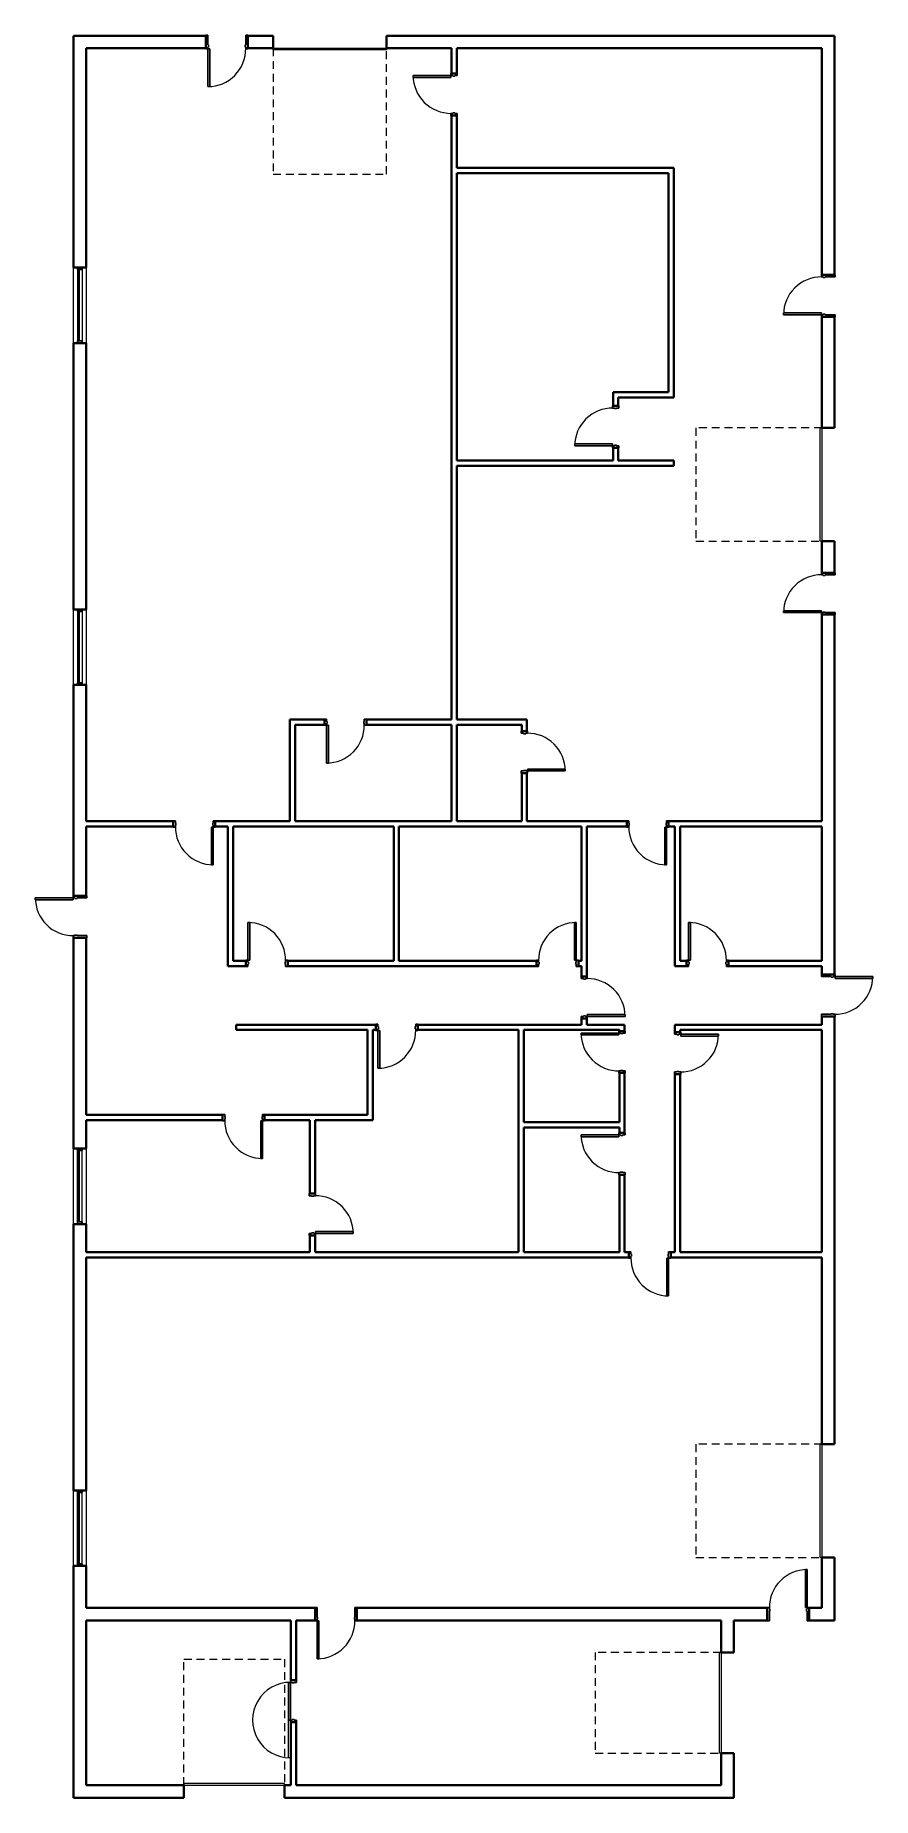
# Model space of a CAD drawing. Header units: inches. Extents: x 309 to 1107, y -568 to 1112.
import ezdxf

# ---------------------------------------------------------------- set-up
doc = ezdxf.new("R2010")
doc.units = ezdxf.units.IN
doc.header["$MEASUREMENT"] = 0
doc.linetypes.add('Overhead', pattern=[12.1875, 7.5, -4.6875])
for name, color, linetype, lineweight in [('A-DOOR', 31, 'Continuous', 15), ('A-DOOR-FRAM', 31, 'Continuous', 25), ('A-GLAZ-CURT', 52, 'Continuous', 9), ('A-GLAZ-CWMG', 51, 'Continuous', 9), ('A-WALL', 113, 'Continuous', 15), ('I-WALL', 2, 'Continuous', 15)]:
    doc.layers.add(name, color=color, linetype=linetype, lineweight=lineweight)

# ---------------------------------------------------------------- blocks, each defined once
blk = doc.blocks.new('Door-Single_CE_ - HM Door-2_ HM Frame-5136206-LEVEL 1 Map Export')
at = {"layer": 'A-DOOR'}
for p, q in [((16.25, -42.5), (16.25, -6.5)), ((16.25, -6.5), (18, -6.5)), ((18, -6.5), (18, -42.5)), ((18, -42.5), (16.25, -42.5))]:
    blk.add_line(p, q, dxfattribs=at)
at = {"layer": 'A-DOOR', "lineweight": 25}
for p, q in [((16.25, -42.5), (16.25, -6.5)), ((18, -6.5), (16.25, -6.5)), ((18, -6.5), (18, -42.5)), ((18, -42.5), (16.25, -42.5))]:
    blk.add_line(p, q, dxfattribs=at)
at = {"layer": 'A-DOOR', "lineweight": 9}
blk.add_arc((18, -6.5), 36, 179.5, 270, dxfattribs=at)
blk.add_arc((18, -6.5), 36, 179.5, 270, dxfattribs=at)
blk.add_arc((18, -6.5), 36, 179.5, 270, dxfattribs=at)
blk.add_arc((18, -6.5), 36, 179.5, 270, dxfattribs=at)
at = {"layer": 'A-DOOR-FRAM'}
for p, q in [((-20, 6.5), (-18, 6.5)), ((-20, -6.5), (-20, 6.5)), ((-18, 6.5), (-18, -2.75)), ((18, 6.5), (20, 6.5)), ((18, -2.75), (18, 6.5)), ((20, 6.5), (20, -6.5)), ((-18, -6.5), (-20, -6.5)), ((-18, -2.75), (-17.5, -2.75)), ((-18, -4.75), (-18, -6.5)), ((-17.5, -4.75), (-18, -4.75)), ((-17.5, -2.75), (-17.5, -4.75)), ((17.5, -2.75), (18, -2.75)), ((17.5, -4.75), (17.5, -2.75)), ((18, -4.75), (17.5, -4.75)), ((18, -6.5), (18, -4.75)), ((20, -6.5), (18, -6.5))]:
    blk.add_line(p, q, dxfattribs=at)
blk = doc.blocks.new('Door-Single_CE_ - HM Door-2_ HM Frame-5136529-LEVEL 1 Map Export')
at = {"layer": 'A-DOOR'}
for p, q in [((16.25, -39), (16.25, -3)), ((16.25, -3), (18, -3)), ((18, -3), (18, -39)), ((18, -39), (16.25, -39))]:
    blk.add_line(p, q, dxfattribs=at)
at = {"layer": 'A-DOOR', "lineweight": 25}
for p, q in [((16.25, -39), (16.25, -3)), ((18, -3), (16.25, -3)), ((18, -3), (18, -39)), ((18, -39), (16.25, -39))]:
    blk.add_line(p, q, dxfattribs=at)
at = {"layer": 'A-DOOR', "lineweight": 9}
blk.add_arc((18, -3), 36, 179.5, 270, dxfattribs=at)
blk.add_arc((18, -3), 36, 179.5, 270, dxfattribs=at)
blk.add_arc((18, -3), 36, 179.5, 270, dxfattribs=at)
blk.add_arc((18, -3), 36, 179.5, 270, dxfattribs=at)
at = {"layer": 'A-DOOR-FRAM'}
for p, q in [((-20, 3), (-18, 3)), ((-20, -3), (-20, 3)), ((-18, 3), (-18, 0.75)), ((-18, 0.75), (-17.5, 0.75)), ((-17.5, 0.75), (-17.5, -1.25)), ((17.5, 0.75), (18, 0.75)), ((17.5, -1.25), (17.5, 0.75)), ((18, 3), (20, 3)), ((18, 0.75), (18, 3)), ((20, 3), (20, -3)), ((-18, -3), (-20, -3)), ((-18, -1.25), (-18, -3)), ((-17.5, -1.25), (-18, -1.25)), ((18, -1.25), (17.5, -1.25)), ((18, -3), (18, -1.25)), ((20, -3), (18, -3))]:
    blk.add_line(p, q, dxfattribs=at)
blk = doc.blocks.new('Door-Single_CE_ - HM Door-2_ HM Frame-5136712-LEVEL 1 Map Export')
at = {"layer": 'A-DOOR'}
for p, q in [((18, 39), (16.25, 39)), ((16.25, 39), (16.25, 3)), ((18, 3), (18, 39)), ((16.25, 3), (18, 3))]:
    blk.add_line(p, q, dxfattribs=at)
at = {"layer": 'A-DOOR', "lineweight": 25}
for p, q in [((18, 39), (16.25, 39)), ((16.25, 39), (16.25, 3)), ((18, 3), (18, 39)), ((18, 3), (16.25, 3))]:
    blk.add_line(p, q, dxfattribs=at)
at = {"layer": 'A-DOOR', "lineweight": 9}
blk.add_arc((18, 3), 36, 90, 180.5, dxfattribs=at)
blk.add_arc((18, 3), 36, 90, 180.5, dxfattribs=at)
blk.add_arc((18, 3), 36, 90, 180.5, dxfattribs=at)
blk.add_arc((18, 3), 36, 90, 180.5, dxfattribs=at)
at = {"layer": 'A-DOOR-FRAM'}
for p, q in [((-18, 3), (-20, 3)), ((-20, 3), (-20, -3)), ((-18, 1.25), (-18, 3)), ((-17.5, 1.25), (-18, 1.25)), ((-17.5, -0.75), (-17.5, 1.25)), ((18, 1.25), (17.5, 1.25)), ((17.5, 1.25), (17.5, -0.75)), ((20, 3), (18, 3)), ((18, 3), (18, 1.25)), ((20, -3), (20, 3)), ((-20, -3), (-18, -3)), ((-18, -3), (-18, -0.75)), ((-18, -0.75), (-17.5, -0.75)), ((17.5, -0.75), (18, -0.75)), ((18, -0.75), (18, -3)), ((18, -3), (20, -3))]:
    blk.add_line(p, q, dxfattribs=at)
blk = doc.blocks.new('Door-Single_CE_ - HM Door-2_ HM Frame-5137097-LEVEL 1 Map Export')
at = {"layer": 'A-DOOR'}
for p, q in [((18, 42.5), (16.25, 42.5)), ((16.25, 42.5), (16.25, 6.5)), ((18, 6.5), (18, 42.5)), ((16.25, 6.5), (18, 6.5))]:
    blk.add_line(p, q, dxfattribs=at)
at = {"layer": 'A-DOOR', "lineweight": 25}
for p, q in [((18, 42.5), (16.25, 42.5)), ((16.25, 42.5), (16.25, 6.5)), ((18, 6.5), (18, 42.5)), ((18, 6.5), (16.25, 6.5))]:
    blk.add_line(p, q, dxfattribs=at)
at = {"layer": 'A-DOOR', "lineweight": 9}
blk.add_arc((18, 6.5), 36, 90, 180.5, dxfattribs=at)
blk.add_arc((18, 6.5), 36, 90, 180.5, dxfattribs=at)
blk.add_arc((18, 6.5), 36, 90, 180.5, dxfattribs=at)
blk.add_arc((18, 6.5), 36, 90, 180.5, dxfattribs=at)
at = {"layer": 'A-DOOR-FRAM'}
for p, q in [((-18, 6.5), (-20, 6.5)), ((-20, 6.5), (-20, -6.5)), ((-18, 4.75), (-18, 6.5)), ((-17.5, 4.75), (-18, 4.75)), ((-18, -6.5), (-18, 2.75)), ((-18, 2.75), (-17.5, 2.75)), ((-17.5, 2.75), (-17.5, 4.75)), ((18, 4.75), (17.5, 4.75)), ((17.5, 4.75), (17.5, 2.75)), ((17.5, 2.75), (18, 2.75)), ((20, 6.5), (18, 6.5)), ((18, 6.5), (18, 4.75)), ((18, 2.75), (18, -6.5)), ((20, -6.5), (20, 6.5)), ((-20, -6.5), (-18, -6.5)), ((18, -6.5), (20, -6.5))]:
    blk.add_line(p, q, dxfattribs=at)
blk = doc.blocks.new('System Panel - zGlazed-5140506-LEVEL 1 Map Export')
at = {"layer": 'A-GLAZ-CURT', "lineweight": 15}
for p, q in [((34, -0.5), (-34, -0.5)), ((-34, -0.5), (-34, -1.5)), ((-34, -1.5), (34, -1.5)), ((34, -1.5), (34, -0.5))]:
    blk.add_line(p, q, dxfattribs=at)
blk = doc.blocks.new('Rectangular Mullion - 4 1_2_ x 2_ Rectangular_CE_-5140505-LEVEL 1 Map Export')
at = {"layer": 'A-GLAZ-CWMG'}
for p, q in [((348.9, -19.3), (348.9, 48.7)), ((353.4, -19.3), (353.4, 48.7))]:
    blk.add_line(p, q, dxfattribs=at)
blk = doc.blocks.new('Rectangular Mullion - 4 1_2_ x 2_ Rectangular_CE_-5140226-LEVEL 1 Map Export')
at = {"layer": 'A-GLAZ-CWMG', "lineweight": 25}
for p, q in [((-2, 2.25), (0, 2.25)), ((-2, -2.25), (-2, 2.25)), ((0, 2.25), (0, -2.25)), ((0, -2.25), (-2, -2.25))]:
    blk.add_line(p, q, dxfattribs=at)
blk = doc.blocks.new('Rectangular Mullion - 4 1_2_ x 2_ Rectangular_CE_-5140227-LEVEL 1 Map Export')
at = {"layer": 'A-GLAZ-CWMG', "lineweight": 25}
for p, q in [((0, 2.25), (-2, 2.25)), ((-2, 2.25), (-2, -2.25)), ((0, -2.25), (0, 2.25)), ((-2, -2.25), (0, -2.25))]:
    blk.add_line(p, q, dxfattribs=at)
blk = doc.blocks.new('System Panel - zGlazed-5140473-LEVEL 1 Map Export')
at = {"layer": 'A-GLAZ-CURT', "lineweight": 15}
for p, q in [((34, 1.5), (-34, 1.5)), ((-34, 1.5), (-34, 0.5)), ((-34, 0.5), (34, 0.5)), ((34, 0.5), (34, 1.5))]:
    blk.add_line(p, q, dxfattribs=at)
blk = doc.blocks.new('Rectangular Mullion - 4 1_2_ x 2_ Rectangular_CE_-5140472-LEVEL 1 Map Export')
at = {"layer": 'A-GLAZ-CWMG'}
for p, q in [((348.9, 562.7), (348.9, 494.7)), ((353.4, 562.7), (353.4, 494.7))]:
    blk.add_line(p, q, dxfattribs=at)
blk = doc.blocks.new('Rectangular Mullion - 4 1_2_ x 2_ Rectangular_CE_-5140229-LEVEL 1 Map Export')
at = {"layer": 'A-GLAZ-CWMG', "lineweight": 25}
for p, q in [((-2, 2.25), (0, 2.25)), ((-2, -2.25), (-2, 2.25)), ((0, 2.25), (0, -2.25)), ((0, -2.25), (-2, -2.25))]:
    blk.add_line(p, q, dxfattribs=at)
blk = doc.blocks.new('Rectangular Mullion - 4 1_2_ x 2_ Rectangular_CE_-5140230-LEVEL 1 Map Export')
at = {"layer": 'A-GLAZ-CWMG', "lineweight": 25}
for p, q in [((0, 2.25), (-2, 2.25)), ((-2, 2.25), (-2, -2.25)), ((0, -2.25), (0, 2.25)), ((-2, -2.25), (0, -2.25))]:
    blk.add_line(p, q, dxfattribs=at)
blk = doc.blocks.new('Overhead-Sectional - 8_ x 10_-5141025-LEVEL 1 Map Export')
at = {"layer": 'A-DOOR', "linetype": 'Overhead'}
for p, q in [((-48, 126), (48, 126)), ((-48, 6), (-48, 126)), ((48, 126), (48, 6))]:
    blk.add_line(p, q, dxfattribs=at)
at = {"layer": 'A-DOOR'}
for p, q in [((48, 7.5), (-48, 7.5)), ((-48, 7.5), (-48, 6)), ((-48, 6), (48, 6)), ((48, 6), (48, 7.5))]:
    blk.add_line(p, q, dxfattribs=at)
blk = doc.blocks.new('Overhead-Sectional - 9_-0_W x 10_-0_H-5141282-LEVEL 1 Map Export')
at = {"layer": 'A-DOOR'}
for p, q in [((-54, -7.5), (-54, -6)), ((-54, -6), (54, -6)), ((54, -7.5), (-54, -7.5)), ((54, -6), (54, -7.5))]:
    blk.add_line(p, q, dxfattribs=at)
at = {"layer": 'A-DOOR', "linetype": 'Overhead'}
for p, q in [((-54, -6), (-54, -126)), ((54, -126), (54, -6)), ((-54, -126), (54, -126))]:
    blk.add_line(p, q, dxfattribs=at)
blk = doc.blocks.new('Overhead-Sectional - 8_ x 10_-5143657-LEVEL 1 Map Export')
at = {"layer": 'A-DOOR'}
for p, q in [((-48, -7.5), (-48, -6)), ((-48, -6), (48, -6)), ((48, -7.5), (-48, -7.5)), ((48, -6), (48, -7.5))]:
    blk.add_line(p, q, dxfattribs=at)
at = {"layer": 'A-DOOR', "linetype": 'Overhead'}
for p, q in [((-48, -6), (-48, -126)), ((48, -126), (48, -6)), ((-48, -126), (48, -126))]:
    blk.add_line(p, q, dxfattribs=at)
blk = doc.blocks.new('Door-Single_CE_ - HM Door-2_ HM Frame-5144080-LEVEL 1 Map Export')
at = {"layer": 'A-DOOR', "lineweight": 25}
for p, q in [((-18, -3), (-18, -4.75)), ((18, -3), (-18, -3)), ((-18, -4.75), (18, -4.75)), ((18, -3), (18, -4.75))]:
    blk.add_line(p, q, dxfattribs=at)
at = {"layer": 'A-DOOR'}
for p, q in [((18, -3), (54, -3)), ((18, -4.75), (18, -3)), ((54, -4.75), (18, -4.75)), ((54, -3), (54, -4.75))]:
    blk.add_line(p, q, dxfattribs=at)
at = {"layer": 'A-DOOR', "lineweight": 9}
for end in [360, 360, 180, 180]:
    blk.add_arc((18, -3), 36, 179.5, end, dxfattribs=at)
at = {"layer": 'A-DOOR-FRAM'}
for p, q in [((-20, 3), (-18, 3)), ((-20, -3), (-20, 3)), ((-18, 3), (-18, 0.75)), ((-18, 0.75), (-17.5, 0.75)), ((-17.5, 0.75), (-17.5, -1.25)), ((17.5, 0.75), (18, 0.75)), ((17.5, -1.25), (17.5, 0.75)), ((18, 3), (20, 3)), ((18, 0.75), (18, 3)), ((20, 3), (20, -3)), ((-18, -3), (-20, -3)), ((-18, -1.25), (-18, -3)), ((-17.5, -1.25), (-18, -1.25)), ((18, -1.25), (17.5, -1.25)), ((18, -3), (18, -1.25)), ((20, -3), (18, -3))]:
    blk.add_line(p, q, dxfattribs=at)

msp = doc.modelspace()

# ---------------------------------------------------------------- linework, layer by layer
at = {"layer": 'A-WALL', "lineweight": 40}
for p, q in [((345.2, 1111.7), (345.2, 890.7)), ((471.2, 1111.7), (345.2, 1111.7)), ((471.2, 1099.7), (471.2, 1111.7)), ((535.2, 1111.7), (511.2, 1111.7)), ((511.2, 1111.7), (511.2, 1099.7)), ((535.2, 1099.7), (535.2, 1111.7)), ((1070.2, 1111.7), (643.2, 1111.7)), ((643.2, 1111.7), (643.2, 1099.7)), ((1070.2, 883.7), (1070.2, 1111.7)), ((357.2, 890.7), (357.2, 1099.7)), ((357.2, 1099.7), (471.2, 1099.7)), ((511.2, 1099.7), (535.2, 1099.7)), ((643.2, 1099.7), (705.2, 1099.7)), ((710.2, 1099.7), (1058.2, 1099.7)), ((1058.2, 1099.7), (1058.2, 883.7)), ((345.2, 890.7), (357.2, 890.7)), ((1058.2, 883.7), (1070.2, 883.7)), ((1058.2, 843.7), (1058.2, 737.7)), ((1070.2, 843.7), (1058.2, 843.7)), ((1070.2, 737.7), (1070.2, 843.7)), ((357.2, 818.7), (345.2, 818.7)), ((345.2, 818.7), (345.2, 564.7)), ((357.2, 564.7), (357.2, 818.7)), ((1058.2, 737.7), (1070.2, 737.7)), ((1058.2, 629.7), (1058.2, 599.7)), ((1070.2, 629.7), (1058.2, 629.7)), ((1070.2, 599.7), (1070.2, 629.7)), ((1058.2, 599.7), (1070.2, 599.7)), ((345.2, 564.7), (357.2, 564.7)), ((1058.2, 559.7), (1058.2, 362.7)), ((1070.2, 559.7), (1058.2, 559.7)), ((1070.2, 216.7), (1070.2, 559.7)), ((357.2, 492.7), (345.2, 492.7)), ((345.2, 492.7), (345.2, 291.7)), ((357.2, 362.7), (357.2, 492.7)), ((357.2, 291.7), (357.2, 357.7)), ((1058.2, 357.7), (1058.2, 229.7)), ((345.2, 291.7), (357.2, 291.7)), ((357.2, 251.7), (345.2, 251.7)), ((345.2, 251.7), (345.2, 50.7)), ((357.2, 82.7), (357.2, 251.7)), ((1058.2, 224.7), (1058.2, 216.7)), ((1058.2, 216.7), (1070.2, 216.7)), ((1058.2, 176.7), (1058.2, 168.7)), ((1070.2, 176.7), (1058.2, 176.7)), ((1070.2, -231.3), (1070.2, 176.7)), ((1058.2, 163.7), (1058.2, -48.3)), ((357.2, 50.7), (357.2, 77.7)), ((345.2, 50.7), (357.2, 50.7)), ((357.2, -21.3), (345.2, -21.3)), ((345.2, -21.3), (345.2, -275.3)), ((357.2, -48.3), (357.2, -21.3)), ((357.2, -275.3), (357.2, -53.3)), ((1058.2, -53.3), (1058.2, -231.3)), ((1058.2, -231.3), (1070.2, -231.3)), ((345.2, -275.3), (357.2, -275.3)), ((357.2, -347.3), (345.2, -347.3)), ((345.2, -347.3), (345.2, -568.3)), ((357.2, -387.3), (357.2, -347.3)), ((1058.2, -339.3), (1058.2, -387.3)), ((1070.2, -339.3), (1058.2, -339.3)), ((1070.2, -399.3), (1070.2, -339.3)), ((575.2, -387.3), (357.2, -387.3)), ((357.2, -399.3), (552.2, -399.3)), ((357.2, -556.3), (357.2, -399.3)), ((557.2, -399.3), (575.2, -399.3)), ((575.2, -399.3), (575.2, -387.3)), ((1006.2, -387.3), (615.2, -387.3)), ((615.2, -387.3), (615.2, -399.3)), ((615.2, -399.3), (962.2, -399.3)), ((962.2, -399.3), (962.2, -429.8)), ((974.2, -399.3), (1006.2, -399.3)), ((974.2, -429.8), (974.2, -399.3)), ((1006.2, -399.3), (1006.2, -387.3)), ((1058.2, -387.3), (1046.2, -387.3)), ((1046.2, -387.3), (1046.2, -399.3)), ((1046.2, -399.3), (1070.2, -399.3)), ((962.2, -429.8), (974.2, -429.8)), ((962.2, -525.8), (962.2, -556.3)), ((974.2, -525.8), (962.2, -525.8)), ((974.2, -568.3), (974.2, -525.8)), ((345.2, -568.3), (450.2, -568.3)), ((450.2, -556.3), (357.2, -556.3)), ((450.2, -568.3), (450.2, -556.3)), ((552.2, -556.3), (546.2, -556.3)), ((546.2, -556.3), (546.2, -568.3)), ((546.2, -568.3), (974.2, -568.3)), ((962.2, -556.3), (557.2, -556.3))]:
    msp.add_line(p, q, dxfattribs=at)
at = {"layer": 'A-WALL'}
for p, q in [((345.2, 818.7), (345.2, 890.7)), ((357.2, 890.7), (357.2, 818.7)), ((345.2, 492.7), (345.2, 564.7)), ((357.2, 564.7), (357.2, 492.7)), ((345.2, -21.3), (345.2, 50.7)), ((357.2, 50.7), (357.2, -21.3)), ((345.2, -347.3), (345.2, -275.3)), ((357.2, -275.3), (357.2, -347.3))]:
    msp.add_line(p, q, dxfattribs=at)
at = {"layer": 'I-WALL', "lineweight": 40}
for p, q in [((705.2, 1099.7), (705.2, 1075.7)), ((710.2, 1075.7), (710.2, 1099.7)), ((705.2, 1075.7), (710.2, 1075.7)), ((705.2, 1035.7), (705.2, 459.7)), ((710.2, 1035.7), (705.2, 1035.7)), ((710.2, 985.7), (710.2, 1035.7)), ((917.2, 985.7), (710.2, 985.7)), ((710.2, 706.7), (710.2, 980.7)), ((710.2, 980.7), (912.2, 980.7)), ((912.2, 980.7), (912.2, 771.7)), ((917.2, 766.7), (917.2, 985.7)), ((912.2, 771.7), (859.2, 771.7)), ((859.2, 771.7), (859.2, 758.7)), ((859.2, 758.7), (864.2, 758.7)), ((864.2, 766.7), (917.2, 766.7)), ((864.2, 758.7), (864.2, 766.7)), ((859.2, 706.7), (710.2, 706.7)), ((859.2, 718.7), (859.2, 706.7)), ((864.2, 718.7), (859.2, 718.7)), ((864.2, 706.7), (864.2, 718.7)), ((917.2, 706.7), (864.2, 706.7)), ((917.2, 701.7), (917.2, 706.7)), ((710.2, 459.7), (710.2, 701.7)), ((710.2, 701.7), (917.2, 701.7)), ((584.2, 459.7), (551.2, 459.7)), ((551.2, 459.7), (551.2, 362.7)), ((556.2, 454.7), (584.2, 454.7)), ((556.2, 362.7), (556.2, 454.7)), ((584.2, 454.7), (584.2, 459.7)), ((705.2, 459.7), (624.2, 459.7)), ((624.2, 459.7), (624.2, 454.7)), ((624.2, 454.7), (705.2, 454.7)), ((705.2, 454.7), (705.2, 362.7)), ((777.2, 459.7), (710.2, 459.7)), ((710.2, 362.7), (710.2, 454.7)), ((710.2, 454.7), (772.2, 454.7)), ((772.2, 454.7), (772.2, 448.7)), ((777.2, 448.7), (777.2, 459.7)), ((772.2, 448.7), (777.2, 448.7)), ((777.2, 408.7), (772.2, 408.7)), ((772.2, 408.7), (772.2, 362.7)), ((777.2, 362.7), (777.2, 408.7)), ((440.2, 362.7), (357.2, 362.7)), ((357.2, 357.7), (440.2, 357.7)), ((440.2, 357.7), (440.2, 362.7)), ((551.2, 362.7), (480.2, 362.7)), ((480.2, 362.7), (480.2, 357.7)), ((480.2, 357.7), (492.2, 357.7)), ((492.2, 357.7), (492.2, 224.7)), ((497.2, 357.7), (650.2, 357.7)), ((497.2, 229.7), (497.2, 357.7)), ((705.2, 362.7), (556.2, 362.7)), ((650.2, 357.7), (650.2, 229.7)), ((655.2, 357.7), (829.2, 357.7)), ((655.2, 229.7), (655.2, 357.7)), ((772.2, 362.7), (710.2, 362.7)), ((872.2, 362.7), (777.2, 362.7)), ((829.2, 357.7), (829.2, 229.7)), ((834.2, 357.7), (872.2, 357.7)), ((834.2, 214.7), (834.2, 357.7)), ((872.2, 357.7), (872.2, 362.7)), ((1058.2, 362.7), (912.2, 362.7)), ((912.2, 362.7), (912.2, 357.7)), ((912.2, 357.7), (918.2, 357.7)), ((918.2, 357.7), (918.2, 224.7)), ((923.2, 357.7), (1058.2, 357.7)), ((923.2, 229.7), (923.2, 357.7)), ((492.2, 224.7), (509.2, 224.7)), ((509.2, 229.7), (497.2, 229.7)), ((509.2, 224.7), (509.2, 229.7)), ((650.2, 229.7), (549.2, 229.7)), ((549.2, 229.7), (549.2, 224.7)), ((549.2, 224.7), (786.2, 224.7)), ((786.2, 229.7), (655.2, 229.7)), ((786.2, 224.7), (786.2, 229.7)), ((829.2, 229.7), (826.2, 229.7)), ((826.2, 229.7), (826.2, 224.7)), ((826.2, 224.7), (829.2, 224.7)), ((829.2, 224.7), (829.2, 214.7)), ((918.2, 224.7), (929.2, 224.7)), ((929.2, 229.7), (923.2, 229.7)), ((929.2, 224.7), (929.2, 229.7)), ((1058.2, 229.7), (969.2, 229.7)), ((969.2, 229.7), (969.2, 224.7)), ((969.2, 224.7), (1058.2, 224.7)), ((829.2, 214.7), (834.2, 214.7)), ((633.2, 168.7), (500.2, 168.7)), ((500.2, 168.7), (500.2, 163.7)), ((633.2, 163.7), (633.2, 168.7)), ((829.2, 168.7), (673.2, 168.7)), ((673.2, 168.7), (673.2, 163.7)), ((829.2, 174.7), (829.2, 168.7)), ((834.2, 174.7), (829.2, 174.7)), ((834.2, 168.7), (834.2, 174.7)), ((870.2, 168.7), (834.2, 168.7)), ((870.2, 162.7), (870.2, 168.7)), ((1058.2, 168.7), (918.2, 168.7)), ((918.2, 168.7), (918.2, 161.7)), ((500.2, 163.7), (625.2, 163.7)), ((625.2, 163.7), (625.2, 82.7)), ((630.2, 77.7), (630.2, 163.7)), ((630.2, 163.7), (633.2, 163.7)), ((673.2, 163.7), (769.2, 163.7)), ((769.2, 163.7), (769.2, -48.3)), ((774.2, 75.7), (774.2, 163.7)), ((774.2, 163.7), (865.2, 163.7)), ((865.2, 163.7), (865.2, 162.7)), ((865.2, 162.7), (870.2, 162.7)), ((918.2, 161.7), (923.2, 161.7)), ((923.2, 163.7), (1058.2, 163.7)), ((923.2, 161.7), (923.2, 163.7)), ((865.2, 122.7), (865.2, 75.7)), ((870.2, 122.7), (865.2, 122.7)), ((870.2, 65.7), (870.2, 122.7)), ((918.2, 121.7), (918.2, -48.3)), ((923.2, 121.7), (918.2, 121.7)), ((923.2, -48.3), (923.2, 121.7)), ((487.2, 82.7), (357.2, 82.7)), ((357.2, 77.7), (487.2, 77.7)), ((487.2, 77.7), (487.2, 82.7)), ((625.2, 82.7), (527.2, 82.7)), ((527.2, 82.7), (527.2, 77.7)), ((527.2, 77.7), (570.2, 77.7)), ((570.2, 77.7), (570.2, 7.7)), ((575.2, 77.7), (630.2, 77.7)), ((575.2, 7.7), (575.2, 77.7)), ((865.2, 75.7), (774.2, 75.7)), ((774.2, -48.3), (774.2, 70.7)), ((774.2, 70.7), (865.2, 70.7)), ((865.2, 70.7), (865.2, 65.7)), ((865.2, 65.7), (870.2, 65.7)), ((865.2, 25.7), (865.2, -48.3)), ((870.2, 25.7), (865.2, 25.7)), ((870.2, -48.3), (870.2, 25.7)), ((570.2, 7.7), (575.2, 7.7)), ((570.2, -32.3), (570.2, -48.3)), ((575.2, -32.3), (570.2, -32.3)), ((575.2, -48.3), (575.2, -32.3)), ((570.2, -48.3), (357.2, -48.3)), ((769.2, -48.3), (575.2, -48.3)), ((865.2, -48.3), (774.2, -48.3)), ((874.2, -48.3), (870.2, -48.3)), ((874.2, -53.3), (874.2, -48.3)), ((918.2, -48.3), (914.2, -48.3)), ((914.2, -48.3), (914.2, -53.3)), ((1058.2, -48.3), (923.2, -48.3)), ((357.2, -53.3), (874.2, -53.3)), ((914.2, -53.3), (1058.2, -53.3)), ((552.2, -399.3), (552.2, -456.3)), ((557.2, -456.3), (557.2, -399.3)), ((552.2, -456.3), (557.2, -456.3)), ((552.2, -496.3), (552.2, -556.3)), ((557.2, -496.3), (552.2, -496.3)), ((557.2, -556.3), (557.2, -496.3))]:
    msp.add_line(p, q, dxfattribs=at)

# ---------------------------------------------------------------- block references
at = {"layer": 'A-DOOR', "lineweight": 9}
for name, p, rotation in [('Door-Single_CE_ - HM Door-2_ HM Frame-5137097-LEVEL 1 Map Export', (491.2, 1105.7), 180), ('Door-Single_CE_ - HM Door-2_ HM Frame-5136712-LEVEL 1 Map Export', (707.7, 1055.7), 89.99999999999991), ('Door-Single_CE_ - HM Door-2_ HM Frame-5136206-LEVEL 1 Map Export', (1064.2, 863.7), 269.9999999999999), ('Door-Single_CE_ - HM Door-2_ HM Frame-5136529-LEVEL 1 Map Export', (861.7, 738.7), 269.9999999999999), ('Door-Single_CE_ - HM Door-2_ HM Frame-5136206-LEVEL 1 Map Export', (1064.2, 579.7), 269.9999999999999), ('Door-Single_CE_ - HM Door-2_ HM Frame-5136712-LEVEL 1 Map Export', (604.2, 457.2), 180), ('Door-Single_CE_ - HM Door-2_ HM Frame-5136712-LEVEL 1 Map Export', (774.7, 428.7), 269.9999999999999), ('Door-Single_CE_ - HM Door-2_ HM Frame-5137097-LEVEL 1 Map Export', (351.2, 271.7), 89.99999999999991), ('Door-Single_CE_ - HM Door-2_ HM Frame-5136529-LEVEL 1 Map Export', (529.2, 227.2), 180), ('Door-Single_CE_ - HM Door-2_ HM Frame-5136529-LEVEL 1 Map Export', (949.2, 227.2), 180), ('Door-Single_CE_ - HM Door-2_ HM Frame-5136712-LEVEL 1 Map Export', (831.7, 194.7), 269.9999999999999), ('Door-Single_CE_ - HM Door-2_ HM Frame-5136206-LEVEL 1 Map Export', (1064.2, 196.7), 89.99999999999991), ('Door-Single_CE_ - HM Door-2_ HM Frame-5136712-LEVEL 1 Map Export', (653.2, 166.2), 180), ('Door-Single_CE_ - HM Door-2_ HM Frame-5136712-LEVEL 1 Map Export', (867.7, 142.7), 89.99999999999991), ('Door-Single_CE_ - HM Door-2_ HM Frame-5136529-LEVEL 1 Map Export', (920.7, 141.7), 89.99999999999991), ('Door-Single_CE_ - HM Door-2_ HM Frame-5136712-LEVEL 1 Map Export', (867.7, 45.7), 89.99999999999991), ('Door-Single_CE_ - HM Door-2_ HM Frame-5136712-LEVEL 1 Map Export', (572.7, -12.3), 269.9999999999999), ('Door-Single_CE_ - HM Door-2_ HM Frame-5137097-LEVEL 1 Map Export', (595.2, -393.3), 180), ('Door-Single_CE_ - HM Door-2_ HM Frame-5144080-LEVEL 1 Map Export', (554.7, -476.3), 269.9999999999999)]:
    msp.add_blockref(name, p, dxfattribs=dict(at, rotation=rotation))
at = {"layer": 'A-DOOR'}
for name, p in [('Overhead-Sectional - 9_-0_W x 10_-0_H-5141282-LEVEL 1 Map Export', (589.2, 1105.7)), ('Overhead-Sectional - 8_ x 10_-5141025-LEVEL 1 Map Export', (498.2, -562.3))]:
    msp.add_blockref(name, p, dxfattribs=at)
at = {"layer": 'A-DOOR', "rotation": 269.9999999999999}
for name, p in [('Overhead-Sectional - 9_-0_W x 10_-0_H-5141282-LEVEL 1 Map Export', (1064.2, 683.7)), ('Overhead-Sectional - 9_-0_W x 10_-0_H-5141282-LEVEL 1 Map Export', (1064.2, -285.3)), ('Overhead-Sectional - 8_ x 10_-5143657-LEVEL 1 Map Export', (968.2, -477.8))]:
    msp.add_blockref(name, p, dxfattribs=at)
at = {"layer": 'A-DOOR', "lineweight": 9}
for name, p in [('Door-Single_CE_ - HM Door-2_ HM Frame-5136529-LEVEL 1 Map Export', (460.2, 360.2)), ('Door-Single_CE_ - HM Door-2_ HM Frame-5136529-LEVEL 1 Map Export', (892.2, 360.2)), ('Door-Single_CE_ - HM Door-2_ HM Frame-5136712-LEVEL 1 Map Export', (806.2, 227.2)), ('Door-Single_CE_ - HM Door-2_ HM Frame-5136529-LEVEL 1 Map Export', (507.2, 80.2)), ('Door-Single_CE_ - HM Door-2_ HM Frame-5136529-LEVEL 1 Map Export', (894.2, -50.8)), ('Door-Single_CE_ - HM Door-2_ HM Frame-5137097-LEVEL 1 Map Export', (1026.2, -393.3))]:
    msp.add_blockref(name, p, dxfattribs=at)
at = {"layer": 'A-GLAZ-CURT'}
for name, p, rotation in [('System Panel - zGlazed-5140473-LEVEL 1 Map Export', (351.2, 854.7), 89.99999999999996), ('System Panel - zGlazed-5140473-LEVEL 1 Map Export', (351.2, 528.7), 89.99999999999991), ('System Panel - zGlazed-5140506-LEVEL 1 Map Export', (351.2, 14.7), 269.9999999999999), ('System Panel - zGlazed-5140506-LEVEL 1 Map Export', (351.2, -311.3), 269.9999999999999)]:
    msp.add_blockref(name, p, dxfattribs=dict(at, rotation=rotation))
at = {"layer": 'A-GLAZ-CWMG', "extrusion": (0, 0, -1)}
for name, p, rotation in [('Rectangular Mullion - 4 1_2_ x 2_ Rectangular_CE_-5140229-LEVEL 1 Map Export', (-351.2, 890.7), 90.00000000000006), ('Rectangular Mullion - 4 1_2_ x 2_ Rectangular_CE_-5140229-LEVEL 1 Map Export', (-351.2, 564.7), 90.00000000000007), ('Rectangular Mullion - 4 1_2_ x 2_ Rectangular_CE_-5140226-LEVEL 1 Map Export', (-351.2, -21.3), 270.0000000000001), ('Rectangular Mullion - 4 1_2_ x 2_ Rectangular_CE_-5140226-LEVEL 1 Map Export', (-351.2, -347.3), 270.0000000000001)]:
    msp.add_blockref(name, p, dxfattribs=dict(at, rotation=rotation))
at = {"layer": 'A-GLAZ-CWMG'}
for name, p in [('Rectangular Mullion - 4 1_2_ x 2_ Rectangular_CE_-5140472-LEVEL 1 Map Export', (0, 326)), ('Rectangular Mullion - 4 1_2_ x 2_ Rectangular_CE_-5140472-LEVEL 1 Map Export', (0, 0)), ('Rectangular Mullion - 4 1_2_ x 2_ Rectangular_CE_-5140505-LEVEL 1 Map Export', (0, 0)), ('Rectangular Mullion - 4 1_2_ x 2_ Rectangular_CE_-5140505-LEVEL 1 Map Export', (0, -326))]:
    msp.add_blockref(name, p, dxfattribs=at)
for name, p, rotation in [('Rectangular Mullion - 4 1_2_ x 2_ Rectangular_CE_-5140230-LEVEL 1 Map Export', (351.2, 818.7), 269.9999999999999), ('Rectangular Mullion - 4 1_2_ x 2_ Rectangular_CE_-5140230-LEVEL 1 Map Export', (351.2, 492.7), 269.9999999999999), ('Rectangular Mullion - 4 1_2_ x 2_ Rectangular_CE_-5140227-LEVEL 1 Map Export', (351.2, 50.7), 89.99999999999991), ('Rectangular Mullion - 4 1_2_ x 2_ Rectangular_CE_-5140227-LEVEL 1 Map Export', (351.2, -275.3), 89.99999999999989)]:
    msp.add_blockref(name, p, dxfattribs=dict(at, rotation=rotation))

doc.saveas('drawing.dxf')
